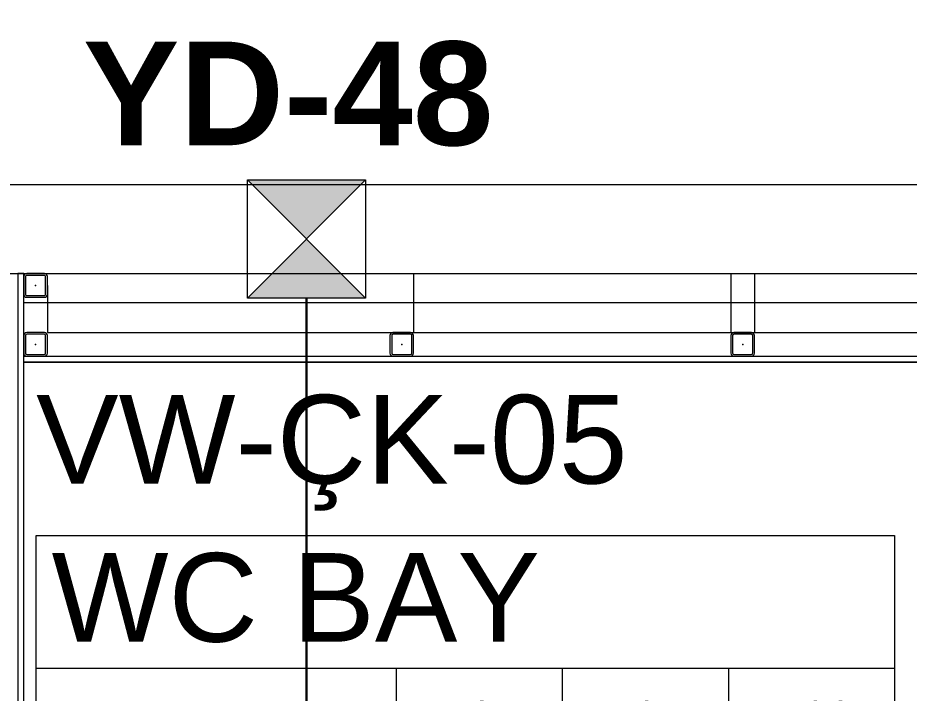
# Model space of a CAD drawing. Extents: x -3709 to 34962, y 0 to 8245.
# Drawn here: x 31232.3 to 31383.2, y 3386.5 to 3500.8 of the extents above; entities that cross this region are included whole.
import ezdxf
from ezdxf.enums import TextEntityAlignment as Align

# ---------------------------------------------------------------- set-up
doc = ezdxf.new("R2010")
doc.units = 0
doc.layers.get('0').update_dxf_attribs({"color": 9, "lineweight": 9})
for name, color, linetype, lineweight in [('00', 9, 'Continuous', 9), ('06D', 9, 'Continuous', 9), ('10', 9, 'Continuous', 9), ('11', 9, 'Continuous', 9), ('21_MAHAL', 9, 'Continuous', 9), ('33', 9, 'BATTING', 9), ('E-MODÜL HATTI', 6, 'Continuous', 30), ('EQ LIST', 7, 'Continuous', 13), ('H-DAMPER', 1, 'Continuous', 13)]:
    doc.layers.add(name, color=color, linetype=linetype, lineweight=lineweight)
doc.styles.add('Arial', font='arial.ttf', dxfattribs={"height": 2.5})
doc.styles.add('MuuM_TEXT-STANDART', font='ARIALN.TTF')
doc.linetypes.add('BATTING', pattern='A,0.0001,-0.1,[134,ltypeshp.shx,S=0.1,R=0,X=-0.1,Y=0],-0.2,[134,ltypeshp.shx,S=0.1,R=180,X=0.1,Y=0],-0.1', length=0.4001)

# ---------------------------------------------------------------- blocks, each defined once
blk = doc.blocks.new('Prf-40x40')
for points in [[(1.5, -2), (-1.5, -2, -0.414214), (-2, -1.5), (-2, 1.5, -0.414214), (-1.5, 2), (1.5, 2, -0.414214), (2, 1.5), (2, -1.5, -0.414214)], [(1.5, -1.7), (-1.5, -1.7, -0.414214), (-1.7, -1.5), (-1.7, 1.5, -0.414214), (-1.5, 1.7), (1.5, 1.7, -0.414214), (1.7, 1.5), (1.7, -1.5, -0.414214)]]:
    blk.add_lwpolyline(points, format="xyb", close=True)
blk.add_point((0, 0))
blk = doc.blocks.new('0_roomno2')
blk.add_lwpolyline([(19.375, -10.5), (0, -10.5), (0, 0), (19.375, 0)], close=True)
for points in [[(0, -3), (19.375, -3)], [(8.125, -3), (8.125, -10.5)], [(11.875, -3), (11.875, -10.5)], [(15.625, -3), (15.625, -10.5)], [(0, -6.75), (8.125, -6.75)]]:
    blk.add_lwpolyline(points)
at = {"style": 'MuuM_TEXT-STANDART', "width": 0.6}
blk.add_text('H:', height=1.5, dxfattribs=at).set_placement((0.35, -8.608), align=Align.MIDDLE_LEFT)
at = {"style": 'Arial'}
blk.add_attdef('ODANO', (0, 1.17), '', height=2, dxfattribs=at)
blk.add_attdef('MEKANADI', text='', height=2, dxfattribs=at).set_placement((0.35, -3), align=Align.BOTTOM_LEFT)
at = {"style": 'MuuM_TEXT-STANDART', "width": 0.6}
for tag, p in [('YER01', (10, -4.5)), ('TAVAN01', (13.75, -4.5)), ('DUVAR01', (17.5, -4.5)), ('YER02', (10, -6.75)), ('TAVAN02', (13.75, -6.75)), ('DUVAR02', (17.5, -6.75)), ('YER03', (10, -9)), ('TAVAN03', (13.75, -9)), ('DUVAR03', (17.5, -9))]:
    blk.add_attdef(tag, text='', height=1.5, dxfattribs=at).set_placement(p, align=Align.MIDDLE_CENTER)
for tag, p in [('M2', (0.35, -4.875)), ('TEMIZTAVANYUKSEKLIGI', (1.8, -8.608))]:
    blk.add_attdef(tag, text='', height=1.5, dxfattribs=at).set_placement(p, align=Align.MIDDLE_LEFT)
blk = doc.blocks.new('A$C66886524')
h = blk.add_hatch(color=256)
h.paths.add_polyline_path([(0, 0), (10, 9.99), (0, 20)])
h.paths.add_polyline_path([(20, 19.99), (10, 9.99), (20, -0.01)])
for p, q in [((20, -0.01), (0, 20)), ((20, 19.99), (0, 0))]:
    blk.add_line(p, q)
blk.add_lwpolyline([(20, 19.99), (20, -0.01), (0, 0), (0, 20)], close=True)

msp = doc.modelspace()

# ---------------------------------------------------------------- linework, layer by layer
at = {"layer": '00'}
for points in [[(30798.33, 3405), (30798.33, 3457.5), (31428.33, 3457.5), (31428.33, 3657.5), (31458.33, 3657.5), (31458.33, 3672.5), (31428.33, 3672.5), (31428.33, 3737.5), (31413.33, 3737.5), (31413.33, 3557.5), (31378.33, 3557.5), (31378.33, 3542.5), (31413.33, 3542.5)], [(31413.33, 3542.5), (31413.33, 3472.5), (31028.33, 3472.5), (31028.33, 3542.5), (31008.33, 3542.5), (31008.33, 3472.5), (30798.33, 3472.5), (30798.33, 3542.5), (30778.33, 3542.5), (30778.33, 3405)]]:
    msp.add_lwpolyline(points, dxfattribs=at)
at = {"layer": '06D'}
for points in [[(31299.3, 3457.5), (31299.3, 3447.5)], [(31353.01, 3457.5), (31353.01, 3447.5)], [(31357.01, 3457.5), (31357.01, 3447.5)], [(31237.33, 3455.47), (31237.33, 3447.5)], [(31237.33, 3447.5), (31420.33, 3447.5)], [(31233.33, 3442.5), (31420.33, 3442.5)]]:
    msp.add_lwpolyline(points, dxfattribs=at)
at = {"layer": '11'}
for points in [[(31232.33, 3287.43), (31233.33, 3287.43), (31233.33, 3457.5), (31232.33, 3457.5)], [(31233.33, 3442.5), (31233.33, 3443.5), (31420.33, 3443.5), (31420.33, 3442.5)]]:
    msp.add_lwpolyline(points, close=True, dxfattribs=at)
at = {"layer": '33', "ltscale": 0.3}
msp.add_lwpolyline([(31420.23, 3452.5), (31233.33, 3452.5)], dxfattribs=at)
at = {"layer": 'E-MODÜL HATTI', "ltscale": 50}
msp.add_line((31281.18, 3453.32), (31281.18, 3223.03), dxfattribs=at)

# ---------------------------------------------------------------- block references
at = {"layer": '10', "xscale": -1, "rotation": 270}
for p in [(31235.33, 3455.47), (31235.33, 3445.5), (31297.3, 3445.5), (31355.01, 3445.5)]:
    msp.add_blockref('Prf-40x40', p, dxfattribs=at)
at = {"layer": '21_MAHAL'}
ref = msp.add_blockref('0_roomno2', (31235.42, 3413.18), dxfattribs=dict(at, xscale=7.5, yscale=7.5, zscale=7.5))
ref.add_attrib('ODANO', 'VW-ÇK-05', (31235.42, 3421.95), dxfattribs={"layer": '0', "height": 15, "style": 'Arial'})
ref.add_attrib('MEKANADI', 'WC BAY', dxfattribs={"layer": '0', "height": 15, "style": 'Arial'}).set_placement((31238.05, 3390.68), align=Align.BOTTOM_LEFT)
ref.add_attrib('M2', '#### m2', dxfattribs={"layer": '0', "height": 11.25, "style": 'MuuM_TEXT-STANDART', "width": 0.6}).set_placement((31238.05, 3376.61), align=Align.MIDDLE_LEFT)
ref.add_attrib('TEMIZTAVANYUKSEKLIGI', '2.40 m', dxfattribs={"layer": '0', "height": 11.25, "style": 'MuuM_TEXT-STANDART', "width": 0.6}).set_placement((31248.92, 3348.62), align=Align.MIDDLE_LEFT)
ref.add_attrib('YER01', 'Y07', dxfattribs={"layer": '0', "height": 11.25, "style": 'MuuM_TEXT-STANDART', "width": 0.6}).set_placement((31310.42, 3379.43), align=Align.MIDDLE_CENTER)
ref.add_attrib('TAVAN01', 'T01', dxfattribs={"layer": '0', "height": 11.25, "style": 'MuuM_TEXT-STANDART', "width": 0.6}).set_placement((31338.55, 3379.43), align=Align.MIDDLE_CENTER)
ref.add_attrib('DUVAR01', 'D09', dxfattribs={"layer": '0', "height": 11.25, "style": 'MuuM_TEXT-STANDART', "width": 0.6}).set_placement((31366.67, 3379.43), align=Align.MIDDLE_CENTER)
ref.add_attrib('TAVAN02', 'T09', dxfattribs={"layer": '0', "height": 11.25, "style": 'MuuM_TEXT-STANDART', "width": 0.6}).set_placement((31338.55, 3362.55), align=Align.MIDDLE_CENTER)
at = {"layer": 'H-DAMPER', "rotation": 90}
msp.add_blockref('A$C66886524', (31291.18, 3453.32), dxfattribs=at)

# ---------------------------------------------------------------- texts
at = {"layer": 'EQ LIST', "color": 6, "insert": (31278.08, 3487.84), "char_height": 17.55, "width": 288.0489, "attachment_point": 5}
msp.add_mtext('{\\fArial|b1|i0|c162|p34;YD-48}', dxfattribs=at)

doc.saveas('drawing.dxf')
